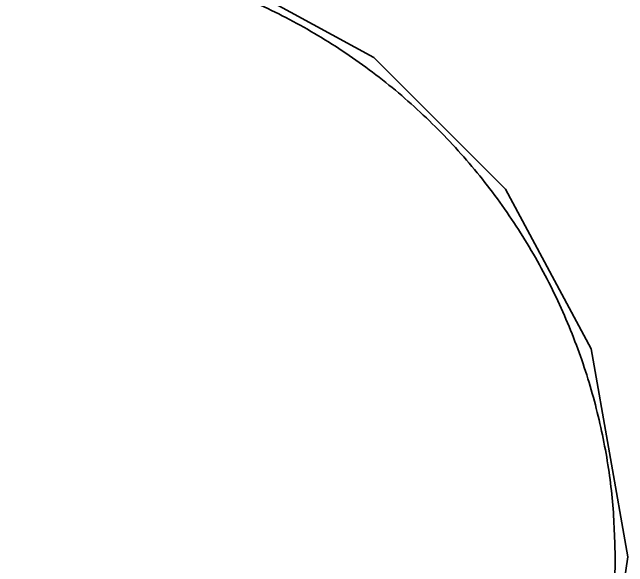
# Model space of a CAD drawing. Header units: millimetres. Extents: x 0 to 850, y -409 to 385.
# Drawn here: x 78.291 to 80.763, y 90.866 to 93.092 of the extents above; entities that cross this region are included whole.
import ezdxf

# ---------------------------------------------------------------- set-up
doc = ezdxf.new("R2010")
doc.units = ezdxf.units.MM
doc.layers.add('Blocks', color=7, linetype='Continuous')
doc.layers.add('Blocks$Outline', color=7, linetype='Continuous', lineweight=35, true_color=0xff3f3f)

# ---------------------------------------------------------------- blocks, each defined once
blk = doc.blocks.new('Tolomeo Micro Table lamp Side')
at = {"layer": 'Blocks$Outline'}
blk.add_lwpolyline([(77.2462, 93.1298), (77.618, 93.3106), (78.4675, 93.3868), (79.1647, 93.2268), (79.743, 92.9098), (80.2722, 92.3823), (80.6156, 91.74), (80.7626, 90.9049), (80.6541, 90.1664), (80.3541, 89.5255), (80.0304, 89.1274)], dxfattribs=at)
for points, weights, knots in [([(80.7126, 90.8952), (80.7126, 93.3452), (78.2626, 93.3452), (77.7316, 93.3452), (77.2462, 93.1298)], [1, 0.707106781187, 1, 0.917618655963, 0.88157970164], [0, 0, 0, 3.848451, 3.848451, 4.930895, 4.930895, 4.930895]), ([(77.1351, 93.0766), (75.8126, 92.3866), (75.8126, 90.8952), (75.8126, 88.4452), (78.2626, 88.4452), (80.7126, 88.4452), (80.7126, 90.8952)], [0.874157098429, 0.798623042391, 1, 0.707106781187, 1, 0.707106781187, 1], [5.050923, 5.050923, 5.050923, 7.696902, 7.696902, 11.545353, 11.545353, 15.393804, 15.393804, 15.393804])]:
    blk.add_rational_spline(points, weights, degree=2, knots=knots, dxfattribs=at)

msp = doc.modelspace()

# ---------------------------------------------------------------- block references
at = {"layer": 'Blocks'}
msp.add_blockref('Tolomeo Micro Table lamp Side', (0, 0), dxfattribs=at)

doc.saveas('drawing.dxf')
